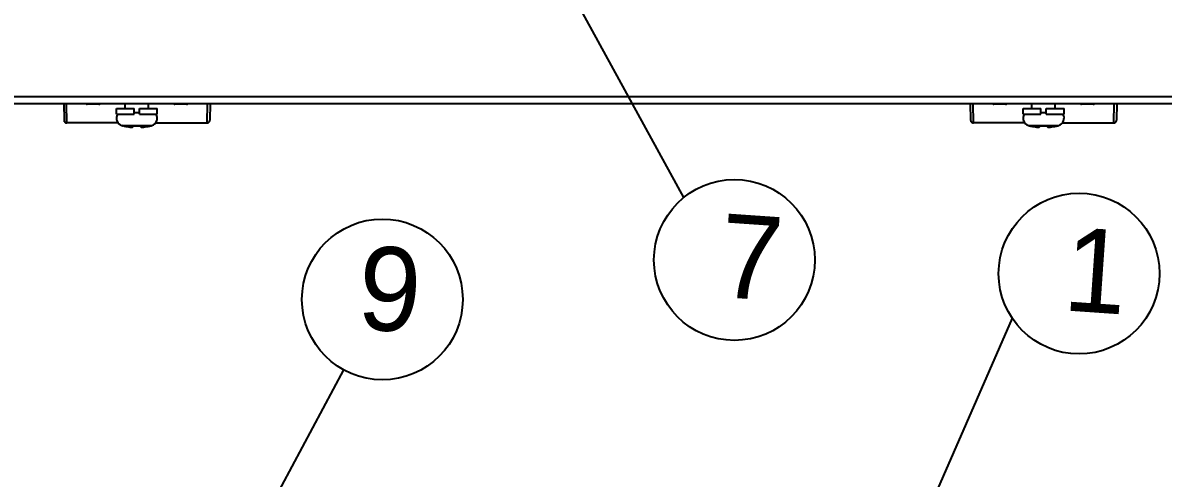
# Model space of a CAD drawing. Extents: x -425 to 6552, y -3049 to 3105.
# Drawn here: x 405.1 to 511.8, y -1743.1 to -1700.5 of the extents above; entities that cross this region are included whole.
import ezdxf

# ---------------------------------------------------------------- set-up
doc = ezdxf.new("R2010")
doc.units = 0
doc.layers.get('0').update_dxf_attribs({"linetype": 'CONTINUOUS'})
doc.layers.add('DIM', color=1, linetype='CONTINUOUS')
doc.styles.add('TEXTSTYLE_3', font='GOTHIC.TTF')

msp = doc.modelspace()

# ---------------------------------------------------------------- linework, layer by layer
at = {"color": 7, "linetype": 'CONTINUOUS'}
for p, q in [((386.36, -1707.37), (530.05, -1707.37)), ((385.7, -1708.03), (530.7, -1708.03)), ((408.95, -1708.03), (408.98, -1709.57)), ((409.25, -1709.83), (409.22, -1708.03)), ((412.23, -1708.08), (411.16, -1708.08)), ((413.88, -1709.01), (413.88, -1708.47)), ((413.88, -1708.47), (415.55, -1708.47)), ((414.7, -1708.47), (414.7, -1708.03)), ((415.55, -1709.01), (415.55, -1708.47)), ((415.55, -1708.85), (416.04, -1708.85)), ((416.04, -1709.01), (416.04, -1708.47)), ((416.04, -1708.47), (417.71, -1708.47)), ((416.89, -1708.47), (416.89, -1708.03)), ((417.71, -1709.01), (417.71, -1708.47)), ((420.44, -1708.08), (419.36, -1708.08)), ((422.37, -1708.03), (422.35, -1709.83)), ((422.65, -1708.03), (422.62, -1709.57)), ((493.76, -1708.03), (493.79, -1709.57)), ((494.06, -1709.83), (494.04, -1708.03)), ((497.05, -1708.08), (495.97, -1708.08)), ((498.69, -1708.47), (500.36, -1708.47)), ((498.69, -1709.01), (498.69, -1708.47)), ((499.52, -1708.47), (499.52, -1708.03)), ((500.36, -1709.01), (500.36, -1708.47)), ((500.36, -1708.85), (500.86, -1708.85)), ((500.86, -1708.47), (502.53, -1708.47)), ((500.86, -1709.01), (500.86, -1708.47)), ((501.7, -1708.47), (501.7, -1708.03)), ((502.53, -1709.01), (502.53, -1708.47)), ((505.25, -1708.08), (504.17, -1708.08)), ((507.18, -1708.03), (507.16, -1709.83)), ((507.46, -1708.03), (507.43, -1709.57)), ((414.04, -1709.83), (409.25, -1709.83)), ((413.88, -1709.01), (415.55, -1709.01)), ((416.04, -1709.01), (417.71, -1709.01)), ((417.55, -1709.83), (422.35, -1709.83)), ((498.85, -1709.83), (494.06, -1709.83)), ((498.69, -1709.01), (500.36, -1709.01)), ((500.86, -1709.01), (502.53, -1709.01)), ((502.37, -1709.83), (507.16, -1709.83)), ((414.45, -1710.09), (414.4, -1710.07)), ((414.4, -1710.07), (417.19, -1710.07)), ((414.45, -1710.09), (414.49, -1710.09)), ((415.43, -1710.2), (415.45, -1710.09)), ((415.45, -1710.09), (416.15, -1710.09)), ((416.15, -1710.09), (416.17, -1710.2)), ((417.11, -1710.09), (417.15, -1710.09)), ((417.15, -1710.09), (417.19, -1710.07)), ((417.15, -1710.09), (417.19, -1710.07)), ((499.21, -1710.07), (502.01, -1710.07)), ((499.26, -1710.09), (499.21, -1710.07)), ((499.26, -1710.09), (499.3, -1710.09)), ((500.24, -1710.2), (500.26, -1710.09)), ((500.26, -1710.09), (500.96, -1710.09)), ((500.96, -1710.09), (500.98, -1710.2)), ((501.92, -1710.09), (501.96, -1710.09)), ((501.96, -1710.09), (502.01, -1710.07)), ((501.96, -1710.09), (502.01, -1710.07))]:
    msp.add_line(p, q, dxfattribs=at)
for points in [[(408.98, -1709.57), (408.98, -1709.59), (408.98, -1709.61), (408.99, -1709.64), (409, -1709.66), (409.01, -1709.69), (409.02, -1709.71), (409.04, -1709.73), (409.05, -1709.75), (409.07, -1709.77), (409.09, -1709.78), (409.11, -1709.8), (409.13, -1709.81), (409.16, -1709.82), (409.18, -1709.82), (409.2, -1709.83), (409.23, -1709.83), (409.25, -1709.83)], [(422.35, -1709.83), (422.37, -1709.83), (422.39, -1709.83), (422.42, -1709.82), (422.44, -1709.82), (422.46, -1709.81), (422.49, -1709.8), (422.51, -1709.78), (422.53, -1709.77), (422.54, -1709.75), (422.56, -1709.73), (422.58, -1709.71), (422.59, -1709.69), (422.6, -1709.66), (422.61, -1709.64), (422.61, -1709.61), (422.62, -1709.59), (422.62, -1709.57)], [(493.79, -1709.57), (493.79, -1709.59), (493.79, -1709.61), (493.8, -1709.64), (493.81, -1709.66), (493.82, -1709.69), (493.83, -1709.71), (493.85, -1709.73), (493.86, -1709.75), (493.88, -1709.77), (493.9, -1709.78), (493.92, -1709.8), (493.95, -1709.81), (493.97, -1709.82), (493.99, -1709.82), (494.02, -1709.83), (494.04, -1709.83), (494.06, -1709.83)], [(507.16, -1709.83), (507.18, -1709.83), (507.2, -1709.83), (507.23, -1709.82), (507.25, -1709.82), (507.27, -1709.81), (507.3, -1709.8), (507.32, -1709.78), (507.34, -1709.77), (507.36, -1709.75), (507.37, -1709.73), (507.39, -1709.71), (507.4, -1709.69), (507.41, -1709.66), (507.42, -1709.64), (507.43, -1709.61), (507.43, -1709.59), (507.43, -1709.57)]]:
    msp.add_lwpolyline(points, dxfattribs=at)
for centre, radius, start, end in [((411.16, -1707.81), 0.274, 233.2002, 270), ((412.23, -1707.81), 0.274, 270, 306.7998), ((419.36, -1707.81), 0.274, 233.2002, 270), ((420.44, -1707.81), 0.274, 270, 306.7998), ((495.97, -1707.81), 0.274, 233.2002, 270), ((497.05, -1707.81), 0.274, 270, 306.7998), ((504.17, -1707.81), 0.274, 233.2002, 270), ((505.25, -1707.81), 0.274, 270, 306.7998), ((414.6, -1709.38), 0.719, 148.9907, 253.9084), ((416.99, -1709.38), 0.719, 286.0916, 31.0093), ((499.41, -1709.38), 0.719, 148.9907, 253.9084), ((501.81, -1709.38), 0.719, 286.0916, 31.0093), ((415.8, -1705.18), 5.08, 255.0954, 261.2451), ((415.8, -1705.18), 5.08, 278.7549, 284.9046), ((500.61, -1705.18), 5.08, 255.0954, 261.2451), ((500.61, -1705.18), 5.08, 278.7549, 284.9046)]:
    msp.add_arc(centre, radius, start, end, dxfattribs=at)
for points, knots in [([(415.02, -1710.2), (415.08, -1710.21), (415.17, -1710.22), (415.28, -1710.23), (415.35, -1710.22), (415.39, -1710.22), (415.41, -1710.21), (415.42, -1710.21), (415.43, -1710.2), (415.43, -1710.2)], [0, 0, 0, 0, 0.372892, 0.688959, 0.811056, 0.90357, 0.93817, 0.965147, 1, 1, 1, 1]), ([(416.17, -1710.2), (416.17, -1710.2), (416.18, -1710.21), (416.19, -1710.21), (416.21, -1710.22), (416.24, -1710.22), (416.32, -1710.23), (416.43, -1710.22), (416.52, -1710.21), (416.57, -1710.2)], [0, 0, 0, 0, 0.034835, 0.0618, 0.096392, 0.188885, 0.310967, 0.627054, 1, 1, 1, 1]), ([(499.84, -1710.2), (499.89, -1710.21), (499.98, -1710.22), (500.09, -1710.23), (500.17, -1710.22), (500.2, -1710.22), (500.22, -1710.21), (500.23, -1710.21), (500.24, -1710.2), (500.24, -1710.2)], [0, 0, 0, 0, 0.372892, 0.688959, 0.811056, 0.90357, 0.93817, 0.965147, 1, 1, 1, 1]), ([(500.98, -1710.2), (500.98, -1710.2), (500.99, -1710.21), (501, -1710.21), (501.02, -1710.22), (501.05, -1710.22), (501.13, -1710.23), (501.24, -1710.22), (501.33, -1710.21), (501.38, -1710.2)], [0, 0, 0, 0, 0.034835, 0.0618, 0.096392, 0.188885, 0.310967, 0.627054, 1, 1, 1, 1])]:
    msp.add_open_spline(points, degree=3, knots=knots, dxfattribs=at)
at = {"layer": 'DIM', "color": 1, "linetype": 'CONTINUOUS'}
for p, q in [((466.96, -1716.8), (451.52, -1688.62)), ((497.68, -1728.09), (487.34, -1751.76)), ((435.12, -1732.93), (418.55, -1763.83))]:
    msp.add_line(p, q, dxfattribs=at)
for centre in [(471.69, -1722.65), (503.93, -1723.92), (438.76, -1726.34)]:
    msp.add_circle(centre, 7.52, dxfattribs=at)

# ---------------------------------------------------------------- texts
at = {"layer": 'DIM', "color": 1, "linetype": 'CONTINUOUS', "char_height": 7.83, "attachment_point": 1, "rotation": 356.0357, "style": 'TEXTSTYLE_3'}
for s, insert, width in [('7', (470.63, -1718.28), 17.7469), ('1', (502.88, -1719.54), 17.7469), ('9', (436.83, -1721.26), 15.7395)]:
    msp.add_mtext(s, dxfattribs=dict(at, insert=insert, width=width))

doc.saveas('drawing.dxf')
